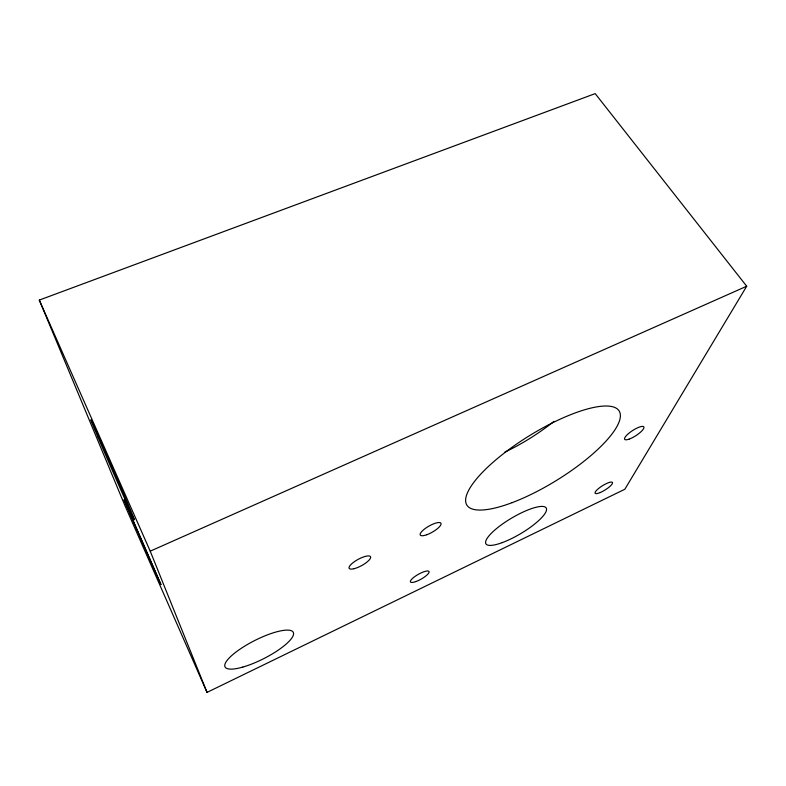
<?xml version="1.0" encoding="UTF-8"?>
<svg xmlns="http://www.w3.org/2000/svg" width="786" height="786" viewBox="0 0 786 786"><rect width="100%" height="100%" fill="white"/><g stroke="black" fill="none" stroke-linecap="round" stroke-linejoin="round"><path stroke-width="1.18" d="M746.7 286.232L624.821 489.265L207.032 692.387L125.023 505.801L39.3 300.085L595.189 93.613L746.7 286.232L150.224 551.173L207.032 692.387M39.3 300.085L150.224 551.173M553.963 421.375A87.708 29.504 -32 0 1 504.72 452.186M160.924 584.519L124.07 499.965L160.924 584.519M98.26 437.782A54.843 0.55 66.5 0 0 134.042 519.232A54.843 0.55 66.5 0 0 105.353 451.754A54.843 0.55 66.5 0 0 98.26 437.782M512.138 502.647A89.506 26.135 -31.7 0 0 619.859 412.463A89.506 26.135 -31.7 0 0 497.037 458.867A89.506 26.135 -31.7 0 0 512.138 502.647M415.882 581.571A10.66 2.78 -29.3 0 0 429.097 571.618A10.66 2.78 -29.3 0 0 414.242 576.983A10.66 2.78 -29.3 0 0 415.882 581.571M600.347 492.488A10.218 2.496 -31.9 0 0 612.5 482.516A10.218 2.496 -31.9 0 0 598.519 488.538A10.218 2.496 -31.9 0 0 600.347 492.488M426.847 534.716A11.888 3.458 -29.7 0 0 440.966 523.27A11.888 3.458 -29.7 0 0 424.047 529.41A11.888 3.458 -29.7 0 0 426.847 534.716M629.026 439.168A11.417 3.046 -32.9 0 0 643.96 427.594A11.417 3.046 -32.9 0 0 629.724 432.575A11.417 3.046 -32.9 0 0 629.026 439.168M354.044 568.71A12.163 3.576 -28.5 0 0 370.648 557.451A12.163 3.576 -28.5 0 0 354.81 561.381A12.163 3.576 -28.5 0 0 354.044 568.71M502.293 542.605A35.056 8.99 -30.7 0 0 546.516 508.807A35.056 8.99 -30.7 0 0 499.464 526.247A35.056 8.99 -30.7 0 0 502.293 542.605M242.805 667.088A38.229 10.11 -26.9 0 0 293.561 633.408A38.229 10.11 -26.9 0 0 241.106 648.421A38.229 10.11 -26.9 0 0 242.805 667.088"/></g></svg>
